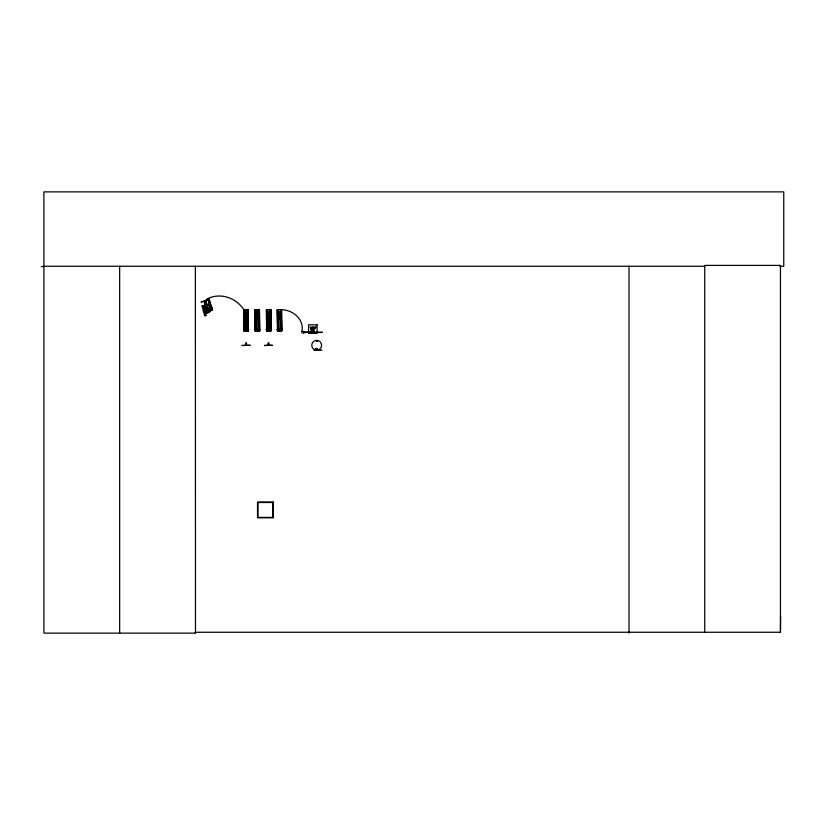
<?xml version="1.0" encoding="UTF-8"?>
<svg xmlns="http://www.w3.org/2000/svg" width="825" height="825" viewBox="0 0 825 825"><rect width="100%" height="100%" fill="white"/><g stroke="black" fill="none" stroke-linecap="round" stroke-linejoin="round"><path stroke-width="1.24" d="M779.893 266.258L783.75 266.258L783.75 191.874L43.911 191.874L43.911 633.126L195.484 633.126L195.381 632.259L780.46 632.259L780.574 616.306M316.15 348.954C317.738 347.5 316.656 350.347 316.274 349.181M204.548 305.415L204.713 306.085L205.456 305.766M313.882 329.618L312.128 329.618L311.52 331.155L310.324 327.216L315.686 327.216L312.067 331.155L310.324 327.216L311.221 329.02M279.85 330.722L279.479 329.711M209.519 305.724L209.23 305.219L202.62 307.364L202.311 306.147M202.692 307.312L203.301 307.137M209.344 305.693L209.303 304.518M315.996 348.769C318.739 346.943 315.923 351.718 316.181 348.449M246.407 329.876L245.809 329.856M257.709 329.825L257.534 329.701M202.311 305.797L203.682 312.056L206.487 313.005L209.086 312.386L211.282 310.262L209.736 304.012M203.032 305.693L203.053 306.415M209.88 304.373L202.166 306.271M210.953 308.901L208.003 308.065C204.352 307.601 200.599 313.283 206.518 312.964L209.065 312.314L209.674 309.499L207.807 309.045L204.652 310.716L206.498 312.892M209.746 304.054L209.952 304.446M311.52 331.155L313.005 328.639L313.552 329.185L311.52 331.155L315.686 327.216L313.892 328.164M316.986 341.478L316.315 340.962L317.027 341.364M315.686 327.216L312.067 331.155L313.882 330.825L313.882 327.216M313.005 328.639L312.458 329.185L313.005 329.732M209.014 312.283L211.138 310.035M202.321 305.786L209.849 304.074M204.909 315.274C203.455 316.563 207.859 315.428 205.858 315.016M206.972 304.786L207.622 304.807M203.136 306.013L204.456 312.005L203.682 312.056M210.045 305.559L203.146 306.838M209.426 305.343L210.035 305.25M209.22 304.136L210.623 310.427M209.488 303.992L208.013 298.763L208.869 298.506L209.272 299.795M208.013 298.763L209.096 299.114M211.396 306.436L211.695 307.581L210.829 307.838L210.54 306.694L211.396 306.436L212.51 309.88L211.324 309.787L210.437 306.735M211.025 308.622L211.891 308.385L212.51 309.88M211.324 309.787L212.18 309.53M202.507 306.405L203.693 306.178L204.146 307.911C201.96 308.808 202.434 306.157 202.96 305.714M207.281 312.5L208.684 310.87L207.549 309.891L206.023 310.85L207.302 312.582M201.238 301.754L208.911 299.96M201.31 302.074L208.983 300.238M204.394 306.023L209.932 304.703M205.652 301.146L207.477 308.818L210.86 308.127L203.259 310.272M208.746 308.963L210.829 308.014M204.352 311.933L203.672 312.159M245.881 330.722L246.263 329.825M257.163 330.722L257.689 330.722L257.204 329.876M243.633 309.684L248.181 309.623L248.418 330.969L244.169 331.021L243.901 309.684A28.483 26.018 46.5 0 0 206.085 299.609M243.963 311.85L247.902 311.809M255.234 311.85L259.184 311.809M266.63 311.85L270.569 311.809M277.468 311.85L281.407 311.809M243.973 313.304L247.912 313.252M255.255 313.304L259.194 313.252M266.64 313.304L270.579 313.252M277.478 313.304L281.428 313.252M243.994 315.47L247.943 315.418M255.276 315.47L259.215 315.418M266.661 315.47L270.61 315.418M277.509 315.47L281.449 315.418M244.014 317.388L247.954 317.347M255.296 317.388L259.236 317.347M266.681 317.388L270.621 317.347M277.52 317.388L281.469 317.347M244.035 319.553L247.974 319.512M255.317 319.553L259.256 319.512M266.702 319.553L270.652 319.512M277.551 319.553L281.49 319.512M244.138 328.855L248.088 328.814M255.42 328.855L259.359 328.814M266.815 328.855L270.755 328.814M277.654 328.855L281.593 328.814M243.488 329.484L248.748 329.598M254.77 329.484L260.03 329.433M254.77 329.649L260.03 329.598M266.155 329.484L271.415 329.433M266.166 329.649L271.415 329.598M277.004 329.484L282.253 329.433M268.476 329.856L269.094 329.856M277.004 329.649L282.263 329.598M279.314 329.856L279.943 329.856M269.105 330.743L268.486 330.753L269.074 330.701L268.641 329.711M245.242 331.031L243.86 331.042L243.726 309.684M245.819 331.031L246.438 331.031M259.7 330.969L255.142 331.042L254.904 309.684L259.462 309.623L259.679 330.969L259.37 309.623M41.25 266.568L43.911 266.558M43.911 266.258L704.736 266.258M312.685 327.319L313.314 327.319M312.128 327.649L313.882 327.649M313.882 328.855L312.128 328.855L312.128 327.216M312.128 330.825L313.882 330.825M303.755 332.104L310.324 332.104L303.755 332.558M311.468 332.032L314.531 332.032M310.324 332.228L322.358 332.248M310.324 332.444L322.358 332.465M311.468 332.578L314.531 332.578M314.057 350.151L321.987 350.151M315.996 350.182L319.832 350.182M207.508 304.662L207.745 305.332M211.499 307.065L211.695 307.581M211.891 308.385L209.797 301.898M210.829 307.838L210.21 306.075M211.427 307.086L210.066 302.816M209.983 305.374L210.313 306.58M210.54 306.694L211.643 310.138M209.746 304.621L210.045 305.755M209.509 303.858L209.767 304.889M208.942 302.156L209.21 303.074M209.89 302.022L209.292 300.125M209.674 301.249L208.88 298.557M208.818 301.507L208.24 299.372M206.023 301.063L207.848 308.725L205.982 301.063M205.703 301.135L207.529 308.808M204.693 301.373L206.57 309.035M204.641 301.393L206.467 309.055M209.777 304.415L210.055 305.601M302.002 331.382A22.007 18.738 0 0 0 281.387 309.643L281.614 330.98M281.346 309.623L281.573 330.98M281.077 309.633L281.315 330.98M280.912 309.633L281.16 330.98M280.84 310.891L281.067 330.98M280.582 309.633L280.882 330.99M280.624 329.732L280.418 310.891L280.541 329.732M280.252 330.99L279.046 331.011M278.541 310.932L278.726 329.773L278.438 310.932M278.211 309.674L278.479 331.031M278.015 310.932L278.231 331.031L277.922 310.932M277.674 310.942L277.984 331.031M277.489 309.684L277.674 331.042L277.406 309.684M270.249 309.633L270.466 330.98M270.301 330.98L270.105 310.881L270.218 330.98M269.734 309.633L270.002 330.99M269.785 329.732L269.579 310.891L269.682 329.732M269.404 330.99L268.207 331.011M267.682 310.932L267.898 329.773L267.599 310.932M267.413 309.674L267.568 331.031M267.176 310.932L267.382 329.773L267.073 310.932M266.815 309.684L267.135 331.021M259.112 309.623L259.39 330.98M259.174 330.98L258.864 309.633L259.081 330.98M258.679 309.633L258.833 330.98M258.349 309.633L258.658 330.99M258.194 310.891L258.39 329.732M258.112 310.891L258.297 329.732M258.019 330.99L256.812 331.011M256.018 309.674L256.214 331.031M255.998 331.031L255.781 310.932L255.925 331.031M255.544 310.942L255.657 331.031M255.482 331.042L255.255 309.684L255.41 331.042M254.925 309.684L255.234 331.042M248.108 330.98L247.871 309.623L248.067 330.98M247.562 309.633L247.799 330.98M247.634 329.722L247.397 309.633L247.541 329.732M247.108 309.633L247.376 330.99M247.118 329.732L246.912 310.891L247.036 329.732M246.737 330.99L245.53 331.011M245.004 310.932L245.231 329.773L244.932 310.932M244.664 309.674L244.932 331.031M244.489 309.684L244.705 329.773L244.396 309.684M244.231 309.684L244.478 331.031M243.932 309.684L244.21 331.042M780.46 632.259L780.46 265.403L704.736 265.403L704.736 632.259M629.001 266.258L629.001 633.126M303.755 331.351L303.755 333.321M302.002 331.351L302.002 333.321M268.558 344.675L268.558 345.304M268.342 344.675L268.342 345.304M246.221 344.675L246.221 345.304M245.994 344.675L245.994 345.304M195.37 266.258L195.484 633.126M119.646 266.258L119.646 633.126M204.136 314.047L206.033 313.634L204.136 314.047M245.149 318.233C246.252 321.564 247.727 315.851 245.149 318.233M256.431 318.233C257.534 321.564 258.998 315.851 256.431 318.233M267.816 318.233C268.929 321.564 270.394 315.851 267.816 318.233M278.654 318.233C279.768 321.564 281.232 315.851 278.654 318.233M205.085 310.035L206.755 310.808L205.662 312.221L207.271 310.922L209.251 311.314L207.642 310.602L208.797 309.179L207.137 310.509L205.085 310.035M270.858 309.623L266.3 309.684L266.63 331.042L271.085 330.969L270.858 309.623M281.696 309.623L277.138 309.684L277.468 331.042L281.923 330.969L281.593 309.623M317.078 324.813L308.54 324.813L308.54 333.362L317.078 333.362L317.078 324.813M246.489 343.025L245.726 343.025L245.726 344.675L246.489 344.675L246.489 343.025M268.826 343.025L268.063 343.025L268.063 344.675L268.826 344.675L268.826 343.025M250.047 345.304L242.168 345.469L250.047 345.304M272.394 345.304L264.505 345.469L272.394 345.304M273.281 502.054L257.513 502.054L257.513 517.822L273.281 517.822L273.281 502.054M272.848 502.497L257.947 502.497L257.947 517.388L272.848 517.388L272.848 502.497M206.178 309.127L204.352 301.455L206.147 309.138M270.817 330.98L270.579 309.623L270.775 330.98M266.877 331.042L266.599 309.684L266.795 331.042M256.513 329.773L256.307 310.932L256.493 329.773M314.222 349.532A4.929 4.929 0 0 0 321.616 345.262A4.929 4.929 0 0 0 314.222 341.003A4.929 4.929 0 0 0 314.222 349.532"/></g></svg>
